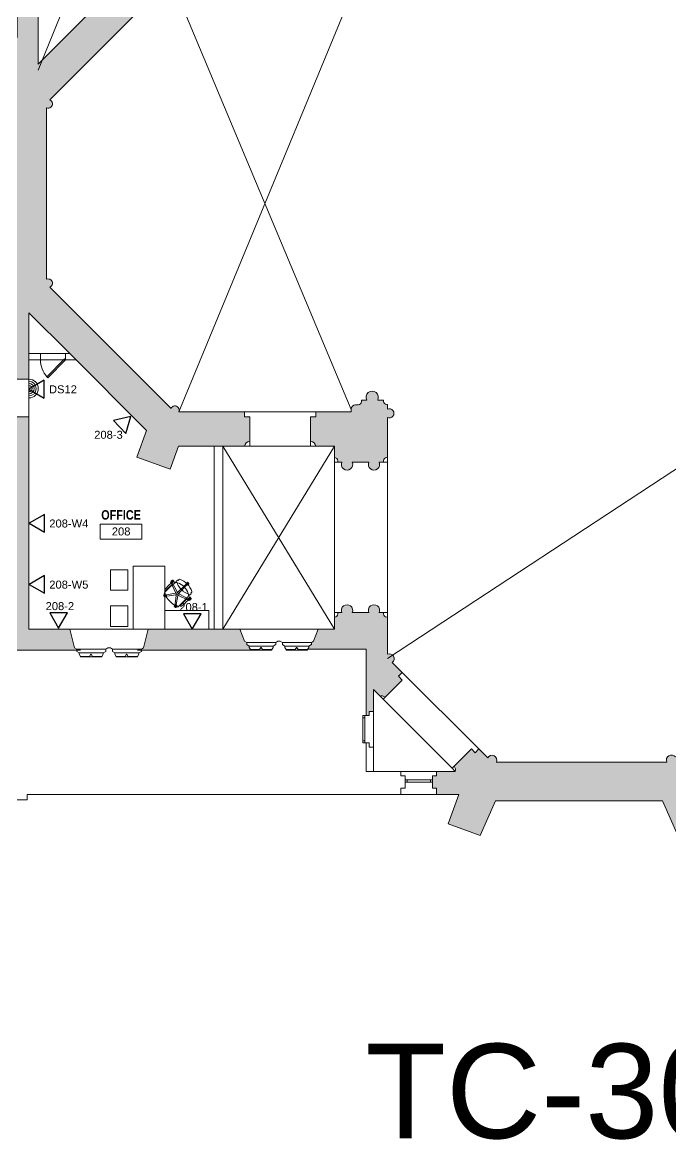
# Model space of a CAD drawing. Header units: inches. Extents: x 891 to 14187, y -1169 to 3232.
# Drawn here: x 8751 to 9368, y 1168 to 2233 of the extents above; entities that cross this region are included whole.
import ezdxf

# ---------------------------------------------------------------- set-up
doc = ezdxf.new("R2010")
doc.units = ezdxf.units.IN
doc.header["$MEASUREMENT"] = 0
doc.linetypes.add('IMPORT-IMPORT-CENTER2', pattern=[1.125, 0.75, -0.125, 0.125, -0.125])
doc.linetypes.add('IMPORT-IMPORT-HIDDEN2', pattern=[0.1875, 0.125, -0.0625])
for name, color, linetype, lineweight in [('_OPTEC_LAYER', 1, 'Continuous', 30), ('A-ANNO-RM TAG', 7, 'Continuous', 9), ('A-DOOR-EXG', 7, 'Continuous', 9), ('A-DOOR-HEAD', 7, 'IMPORT-IMPORT-HIDDEN2', 9), ('A-Furniture', 7, 'Continuous', 9), ('A-Grid', 7, 'IMPORT-IMPORT-CENTER2', 9), ('A-Hatch', 7, 'Continuous', 9), ('EX-EXT-CORE', 7, 'Continuous', 9), ('EX-Windows', 7, 'Continuous', 9), ('G-ANNO-TEXT', 7, 'Continuous', 9), ('MUC-LOW_WALL', 7, 'Continuous', 9), ('SPEAKER', 10, 'Continuous', 20)]:
    doc.layers.add(name, color=color, linetype=linetype, lineweight=lineweight)
doc.styles.add('Arial', font='arial.ttf', dxfattribs={"height": 7.623})
doc.styles.add('Arial Narrow_B', font='ARIALNB.TTF', dxfattribs={"height": 9})
doc.styles.add('Arial_3', font='arial.ttf', dxfattribs={"height": 18})

msp = doc.modelspace()

# ---------------------------------------------------------------- hatches: boundary and pattern name
at = {"layer": 'A-Hatch'}
h = msp.add_hatch(color=9, dxfattribs=at)
h.paths.add_polyline_path([(8891.4, 1806.9), (8899.4, 1828.8), (8962.3, 1828.8), (8962.6, 1830), (8963.1, 1831.1), (8963.9, 1832.1), (8964.9, 1832.9), (8966.1, 1833.4), (8967.3, 1833.7), (8967.3, 1856.8), (8962.3, 1856.8), (8962.3, 1861.8), (8899.7, 1861.8), (8899.9, 1862.7), (8900, 1863.7), (8899.8, 1864.7), (8899.3, 1865.5), (8898.7, 1866.3), (8897.9, 1866.8), (8897, 1867.2), (8896.1, 1867.3), (8895.1, 1867.2), (8894.2, 1866.9), (8893.4, 1866.4), (8892.7, 1865.6), (8892.3, 1864.8), (8776.6, 1980.4), (8777.4, 1980.9), (8778.2, 1981.6), (8778.7, 1982.4), (8779, 1983.3), (8779.1, 1984.2), (8779, 1985.2), (8778.7, 1986.1), (8778.1, 1986.9), (8777.3, 1987.5), (8776.5, 1988), (8775.5, 1988.2), (8774.6, 1988.1), (8773.6, 1987.9), (8773.6, 2151.3), (8774.6, 2151), (8775.5, 2151), (8776.5, 2151.2), (8777.3, 2151.6), (8778.1, 2152.3), (8778.7, 2153.1), (8779, 2154), (8779.1, 2154.9), (8779, 2155.9), (8778.7, 2156.8), (8778.2, 2157.6), (8777.4, 2158.3), (8776.6, 2158.7), (8892.1, 2274.2), (8892.4, 2273.2), (8893, 2272.4), (8893.7, 2271.7), (8894.7, 2271.2), (8895.7, 2271), (8896.7, 2271.1), (8897.7, 2271.4), (8898.5, 2271.9), (8899.2, 2272.7), (8899.7, 2273.5), (8900, 2274.5), (8900, 2275.6), (8899.7, 2276.5), (8977.3, 2276.5), (8977.3, 2281.5), (8982.3, 2281.5), (8982.3, 2304.7), (8981.1, 2304.9), (8979.9, 2305.5), (8978.9, 2306.2), (8978.1, 2307.2), (8977.6, 2308.3), (8977.3, 2309.6), (8922, 2309.6), (8922, 2492), (9047.9, 2492), (9047.9, 2473.4), (9048.2, 2473.4), (9049, 2473.3), (9049.7, 2473), (9050.3, 2472.5), (9050.8, 2471.9), (9051.1, 2471.2), (9051.2, 2470.4), (9051.2, 2469.1), (9055.1, 2469.1), (9054.7, 2467.8), (9054.7, 2466.5), (9054.9, 2465.2), (9055.5, 2464), (9056.4, 2463), (9057.5, 2462.2), (9058.7, 2461.7), (9060, 2461.5), (9061.4, 2461.7), (9062.6, 2462.2), (9063.7, 2463), (9064.6, 2464), (9065.2, 2465.2), (9065.4, 2466.5), (9065.4, 2467.8), (9065, 2469.1), (9080.7, 2469.1), (9080.4, 2467.8), (9080.3, 2466.5), (9080.6, 2465.2), (9081.2, 2464), (9082, 2463), (9083.1, 2462.2), (9084.4, 2461.7), (9085.7, 2461.5), (9087, 2461.7), (9088.3, 2462.2), (9089.4, 2463), (9090.2, 2464), (9090.8, 2465.2), (9091.1, 2466.5), (9091, 2467.8), (9090.7, 2469.1), (9094.9, 2469.1), (9094.9, 2470.4), (9095, 2471.2), (9095.3, 2471.9), (9095.8, 2472.5), (9096.4, 2473), (9097.1, 2473.3), (9097.9, 2473.4), (9098.5, 2473.4), (9098.5, 2509.7), (9099.7, 2509.4), (9100.8, 2509.4), (9102, 2509.6), (9103, 2510.2), (9103.9, 2510.9), (9104.5, 2511.9), (9104.9, 2513), (9105, 2514.2), (9104.7, 2515.3), (9104.2, 2516.4), (9103.5, 2517.3), (9102.5, 2518), (9111.7, 2527.1), (9108.3, 2530.6), (9111.7, 2534), (9095.3, 2550.4), (9094.3, 2549.7), (9093.1, 2549.3), (9091.8, 2549.1), (9090.6, 2549.2), (9089.4, 2549.6), (9088.3, 2550.3), (9081.6, 2543.6), (9040, 2543.6), (9040, 2648.2), (9090.7, 2648.2), (9090.7, 2652.2), (9094.7, 2652.2), (9094.7, 2663.2), (9090.7, 2663.2), (9090.7, 2667.2), (9040, 2667.2), (9040, 2679.7), (9020.4, 2679.7), (9020.4, 2526), (8923.6, 2526), (8923.6, 2544.1), (8860.5, 2544.1), (8860.5, 2507.1), (8848.3, 2507.1), (8848.3, 2491.1), (8888.8, 2491.1), (8888.8, 2331.4), (8871.5, 2331.4), (8871.5, 2298.6), (8765.7, 2192.8), (8765.7, 2255.9), (8745.7, 2255.9), (8745.7, 2218.3), (8715.3, 2218.3), (8715.3, 2193.8), (8740.8, 2193.8), (8740.8, 1937.9), (8716.8, 1937.9), (8716.8, 1894.9), (8740.8, 1894.9), (8740.8, 1892.9), (8756.8, 1892.9), (8756.8, 1955.9), (8868.8, 1844), (8859.5, 1818.5)])
h.paths.add_polyline_path([(8824.3, 2491.1), (8824.3, 2507.1), (8799.1, 2507.1), (8799.1, 2491.1)])
for points in [[(9085.7, 1806.2), (9087, 1806.4), (9088.3, 1806.9), (9089.4, 1807.7), (9090.2, 1808.7), (9090.8, 1809.9), (9091.1, 1811.2), (9091, 1812.5), (9090.7, 1813.8), (9094.9, 1813.8), (9094.9, 1815.1), (9095, 1815.9), (9095.3, 1816.6), (9095.8, 1817.2), (9096.4, 1817.7), (9097.1, 1818), (9097.9, 1818.1), (9098.5, 1818.1), (9098.5, 1856.3), (9099.6, 1856), (9100.6, 1855.9), (9101.7, 1856.1), (9102.7, 1856.6), (9103.5, 1857.3), (9104.2, 1858.1), (9104.6, 1859.1), (9104.7, 1860.2), (9104.6, 1861.3), (9104.2, 1862.3), (9103.5, 1863.2), (9102.7, 1863.9), (9101.7, 1864.3), (9100.6, 1864.5), (9099.6, 1864.5), (9098.5, 1864.1), (9098.5, 1868.6), (9097.9, 1868.6), (9097.1, 1868.7), (9096.4, 1869), (9095.8, 1869.5), (9095.3, 1870.1), (9095, 1870.9), (9094.9, 1871.6), (9094.9, 1872.7), (9089.2, 1872.7), (9089.7, 1874.1), (9089.8, 1875.6), (9089.6, 1877.1), (9088.9, 1878.5), (9088, 1879.6), (9086.8, 1880.5), (9085.4, 1881.1), (9084, 1881.3), (9082.5, 1881.1), (9081.1, 1880.5), (9079.9, 1879.6), (9078.9, 1878.5), (9078.3, 1877.1), (9078.1, 1875.6), (9078.2, 1874.1), (9078.7, 1872.7), (9073.7, 1872.7), (9073.7, 1871.4), (9073.6, 1870.7), (9073.3, 1869.9), (9072.9, 1869.3), (9072.2, 1868.8), (9071.5, 1868.5), (9070.7, 1868.4), (9068.2, 1868.4), (9067, 1868.2), (9066, 1867.8), (9065.1, 1867), (9064.4, 1866.1), (9064, 1865), (9063.8, 1863.9), (9063.8, 1861.8), (9030.3, 1861.8), (9030.3, 1856.8), (9025.3, 1856.8), (9025.3, 1833.7), (9026.5, 1833.4), (9027.7, 1832.9), (9028.6, 1832.1), (9029.4, 1831.1), (9030, 1830), (9030.3, 1828.8), (9047.9, 1828.8), (9047.9, 1818.1), (9048.2, 1818.1), (9049, 1818), (9049.7, 1817.7), (9050.3, 1817.2), (9050.8, 1816.6), (9051.1, 1815.9), (9051.2, 1815.1), (9051.2, 1813.8), (9055.1, 1813.8), (9054.7, 1812.5), (9054.7, 1811.2), (9054.9, 1809.9), (9055.5, 1808.7), (9056.4, 1807.7), (9057.5, 1806.9), (9058.7, 1806.4), (9060, 1806.2), (9061.4, 1806.4), (9062.6, 1806.9), (9063.7, 1807.7), (9064.6, 1808.7), (9065.2, 1809.9), (9065.4, 1811.2), (9065.4, 1812.5), (9065, 1813.8), (9080.7, 1813.8), (9080.4, 1812.5), (9080.3, 1811.2), (9080.6, 1809.9), (9081.2, 1808.7), (9082, 1807.7), (9083.1, 1806.9), (9084.4, 1806.4)], [(8742.9, 1573.8), (8742.9, 1634.7), (8802.4, 1634.7), (8802.4, 1635.5), (8800.3, 1636.7), (8795.8, 1654.5), (8756.8, 1654.5), (8756.8, 1856.9), (8740.8, 1856.9), (8740.8, 1809.1), (8726.8, 1809.1), (8726.8, 1789.1), (8740.8, 1789.1), (8740.8, 1728.9), (8720.5, 1728.9), (8720.5, 1649.8), (8703.3, 1649.8), (8703.3, 1583.8), (8740.2, 1577.3), (8740.2, 1573.8)], [(9187, 1458.1), (9201.5, 1491.1), (9360.7, 1491.1), (9375.2, 1458.1), (9405.7, 1469.2), (9395.6, 1497.1), (9420.1, 1497.1), (9420.1, 1503.1), (9424.1, 1503.1), (9424.1, 1515), (9420.1, 1515), (9420.1, 1519), (9404.2, 1519), (9403.8, 1520.2), (9403.7, 1521.5), (9403.8, 1522.8), (9404.2, 1524), (9404.9, 1525), (9388.6, 1541.4), (9385, 1537.9), (9381.5, 1541.4), (9373, 1532.9), (9372.1, 1533.7), (9371, 1534.4), (9369.8, 1534.7), (9368.5, 1534.7), (9367.3, 1534.4), (9366.2, 1533.7), (9365.3, 1532.8), (9364.7, 1531.8), (9364.4, 1530.5), (9364.4, 1529.3), (9364.7, 1528.1), (9202.3, 1528.1), (9202.7, 1529.2), (9202.8, 1530.4), (9202.5, 1531.6), (9202, 1532.6), (9201.2, 1533.5), (9200.2, 1534.1), (9199, 1534.5), (9197.8, 1534.6), (9196.7, 1534.3), (9195.6, 1533.8), (9194.7, 1533), (9194.1, 1532), (9185.6, 1540.5), (9182, 1537), (9178.5, 1540.5), (9162.1, 1524.1), (9162.9, 1523), (9163.3, 1521.7), (9163.4, 1520.4), (9163.2, 1519.1), (9145.4, 1519.1), (9145.4, 1515), (9141.4, 1515), (9141.4, 1503.1), (9145.4, 1503.1), (9145.4, 1497.1), (9166.6, 1497.1), (9156.4, 1469.2)]]:
    msp.add_hatch(color=9, dxfattribs=at).paths.add_polyline_path(points)
h = msp.add_hatch(color=9, dxfattribs=at)
h.paths.add_polyline_path([(9078.1, 1572.3), (9081.1, 1572.3), (9081.1, 1576.3), (9085.1, 1576.3), (9085.1, 1597.2), (9091.3, 1591), (9092.6, 1591.2), (9094, 1591), (9095.2, 1590.6), (9096.4, 1589.9), (9112.7, 1606.2), (9109.2, 1609.8), (9112.7, 1613.3), (9103.1, 1622.9), (9103.9, 1623.7), (9104.5, 1624.6), (9104.9, 1625.7), (9105, 1626.8), (9104.8, 1627.9), (9104.3, 1628.9), (9103.7, 1629.8), (9102.8, 1630.4), (9101.8, 1630.9), (9100.7, 1631.1), (9099.6, 1631.1), (9098.5, 1630.7), (9098.5, 1666.1), (9097.9, 1666.1), (9097.1, 1666.2), (9096.4, 1666.5), (9095.8, 1667), (9095.3, 1667.6), (9095, 1668.3), (9094.9, 1669.1), (9094.9, 1670.4), (9090.7, 1670.4), (9091, 1671.6), (9091.1, 1673), (9090.8, 1674.3), (9090.2, 1675.5), (9089.4, 1676.5), (9088.3, 1677.3), (9087, 1677.8), (9085.7, 1677.9), (9084.4, 1677.8), (9083.1, 1677.3), (9082, 1676.5), (9081.2, 1675.5), (9080.6, 1674.3), (9080.3, 1673), (9080.4, 1671.6), (9080.7, 1670.4), (9065, 1670.4), (9065.4, 1671.6), (9065.4, 1673), (9065.2, 1674.3), (9064.6, 1675.5), (9063.7, 1676.5), (9062.6, 1677.3), (9061.4, 1677.8), (9060, 1677.9), (9058.7, 1677.8), (9057.5, 1677.3), (9056.4, 1676.5), (9055.5, 1675.5), (9054.9, 1674.3), (9054.7, 1673), (9054.7, 1671.6), (9055.1, 1670.4), (9051.2, 1670.4), (9051.2, 1669.1), (9051.1, 1668.3), (9050.8, 1667.6), (9050.3, 1667), (9049.7, 1666.5), (9049, 1666.2), (9047.9, 1666.1), (9047.9, 1654.5), (9032.6, 1654.5), (9028.1, 1643.2), (9026, 1642), (9026, 1639.9), (9023.6, 1638.6), (9023.6, 1637.2), (9022.7, 1635.7), (9078.1, 1635.7)])
h.paths.add_polyline_path([(8864, 1634.7), (8968, 1634.7), (8968, 1635.2), (8966.8, 1637.2), (8966.8, 1638.6), (8964.4, 1639.9), (8964.4, 1642), (8962.3, 1643.2), (8957.8, 1654.5), (8870.6, 1654.5), (8866.1, 1636.7), (8864, 1635.5)])

# ---------------------------------------------------------------- linework, layer by layer
at = {"layer": '_OPTEC_LAYER', "color": 1, "lineweight": 30}
for points in [[(8756.8, 1883.3), (8771.4, 1874.8), (8771.4, 1891.7)], [(8849.1, 1841.1), (8853.8, 1857.3), (8837.4, 1853.3)], [(8757.1, 1755.5), (8771.7, 1747), (8771.7, 1763.9)], [(8757.1, 1697.2), (8771.7, 1688.8), (8771.7, 1705.6)], [(8785.1, 1655.7), (8793.5, 1670.3), (8776.6, 1670.3)], [(8912.5, 1654.7), (8920.9, 1669.3), (8904, 1669.3)]]:
    msp.add_lwpolyline(points, close=True, dxfattribs=at)
at = {"layer": 'A-ANNO-RM TAG', "color": 8, "flags": 128}
msp.add_lwpolyline([(8824.7, 1754.6), (8864.4, 1754.6), (8864.4, 1740.4), (8824.7, 1740.4)], close=True, dxfattribs=at)
at = {"layer": 'A-DOOR-EXG', "color": 8, "flags": 128}
msp.add_lwpolyline([(8791.8, 1911.1), (8774.8, 1894.1), (8773.9, 1895.1), (8790.8, 1912)], close=True, dxfattribs=at)
at = {"layer": 'A-DOOR-EXG', "color": 8}
msp.add_arc((8792.1, 1911.1), 24.3, 180.1238, 221.4653, dxfattribs=at)
at = {"layer": 'A-DOOR-HEAD', "color": 8, "linetype": 'Continuous'}
for p, q in [((8767.8, 1917.1), (8791.8, 1917.1)), ((8767.8, 1911.1), (8767.8, 1917.1)), ((8791.8, 1917.1), (8791.8, 1911.1)), ((8791.8, 1911.1), (8767.8, 1911.1)), ((8756.8, 1892.9), (8740.8, 1892.9)), ((8756.8, 1856.9), (8756.8, 1892.9)), ((8740.8, 1856.9), (8756.8, 1856.9))]:
    msp.add_line(p, q, dxfattribs=at)
at = {"layer": 'A-Furniture', "color": 8}
for p, q in [((8856.2, 1654.5), (8856.2, 1714.5)), ((8856.2, 1714.5), (8886.2, 1714.5)), ((8886.2, 1654.5), (8886.2, 1714.5)), ((8886.2, 1714.5), (8886.2, 1654.5)), ((8834.5, 1711.3), (8834.5, 1691.7)), ((8851.2, 1711.3), (8834.5, 1711.3)), ((8851.2, 1691.7), (8851.2, 1711.3)), ((8892, 1699.2), (8891.7, 1699.5)), ((8893.6, 1700.8), (8892.1, 1699.2)), ((8893.6, 1700.7), (8892.1, 1699.2)), ((8892.5, 1698.8), (8892.1, 1699.2)), ((8892.2, 1699.1), (8892.2, 1699)), ((8892.3, 1700.3), (8892.3, 1700.3)), ((8892.3, 1698.7), (8896.6, 1689.6)), ((8892.6, 1698.8), (8894, 1700.3)), ((8894.1, 1700.3), (8892.6, 1698.7)), ((8892.6, 1698.7), (8892.8, 1698.4)), ((8893.2, 1699.2), (8898, 1690.3)), ((8893.5, 1701.5), (8893.5, 1701.5)), ((8893.5, 1700), (8893.5, 1700)), ((8893.5, 1697.2), (8893.6, 1696.8)), ((8893.6, 1699), (8893.6, 1699)), ((8894.1, 1701.3), (8893.8, 1701.6)), ((8894.5, 1700.8), (8894.1, 1701.2)), ((8894.6, 1700.7), (8894.9, 1700.5)), ((8894.8, 1700.2), (8894.8, 1700.2)), ((8899.1, 1701.2), (8898.4, 1701.4)), ((8906.4, 1697.1), (8898.9, 1690.1)), ((8900.1, 1689.1), (8907, 1696.4)), ((8903.8, 1690.7), (8900.7, 1693.9)), ((8906.8, 1697.5), (8906.5, 1697.8)), ((8906.7, 1698), (8906.7, 1698)), ((8908.4, 1699), (8906.9, 1697.5)), ((8908.4, 1699), (8906.9, 1697.5)), ((8907.3, 1697), (8906.9, 1697.4)), ((8907.1, 1697.8), (8907.1, 1697.8)), ((8907.4, 1697), (8908.9, 1698.5)), ((8908.9, 1698.5), (8907.4, 1697)), ((8907.4, 1696.9), (8907.7, 1696.6)), ((8907.8, 1699.2), (8907.8, 1699.2)), ((8908, 1696.7), (8907.9, 1696.7)), ((8908.4, 1699.1), (8908.1, 1699.3)), ((8908.9, 1698.6), (8908.5, 1699)), ((8909, 1698.5), (8909.3, 1698.2)), ((8909.1, 1697.9), (8909.1, 1697.9)), ((8834.5, 1691.7), (8851.2, 1691.7)), ((8885.4, 1686.3), (8885.1, 1686.6)), ((8885.2, 1686.9), (8885.2, 1686.9)), ((8887, 1687.8), (8885.5, 1686.3)), ((8887, 1687.8), (8885.5, 1686.3)), ((8885.9, 1685.8), (8885.5, 1686.2)), ((8885.9, 1686.8), (8885.9, 1686.8)), ((8886, 1685.8), (8887.4, 1687.3)), ((8887.5, 1687.3), (8886, 1685.8)), ((8886, 1685.9), (8886.1, 1685.9)), ((8886, 1685.7), (8886.3, 1685.4)), ((8886.4, 1688.1), (8886.4, 1688)), ((8886.4, 1685.9), (8896.4, 1687.2)), ((8886.5, 1686.9), (8896.2, 1688.8)), ((8886.5, 1685.6), (8886.5, 1685.6)), ((8887, 1687.9), (8886.7, 1688.2)), ((8887.5, 1687.4), (8887.1, 1687.8)), ((8887.6, 1687.3), (8887.8, 1687)), ((8887.7, 1686.8), (8887.7, 1686.8)), ((8895.9, 1676.5), (8897.1, 1686.5)), ((8896.8, 1676.4), (8898.7, 1686.3)), ((8908.7, 1682.4), (8899.5, 1686.7)), ((8900.2, 1688.1), (8909.1, 1683.2)), ((8907.2, 1683.6), (8906.7, 1683.7)), ((8908.6, 1682.6), (8908.3, 1682.9)), ((8910.2, 1684.1), (8908.7, 1682.6)), ((8910.2, 1684.1), (8908.7, 1682.6)), ((8909.1, 1682.1), (8908.7, 1682.5)), ((8908.9, 1683.7), (8908.9, 1683.7)), ((8909.2, 1682.2), (8910.7, 1683.6)), ((8910.7, 1683.6), (8909.2, 1682.1)), ((8909.2, 1682.1), (8909.5, 1681.8)), ((8910.1, 1684.9), (8910.1, 1684.9)), ((8910.2, 1682.4), (8910.2, 1682.4)), ((8910.7, 1684.7), (8910.4, 1685)), ((8911.2, 1684.2), (8910.8, 1684.6)), ((8911.1, 1689.1), (8911.3, 1688.4)), ((8911.2, 1684.1), (8911.5, 1683.8)), ((8911.4, 1683.6), (8911.4, 1683.6)), ((8834.5, 1677), (8834.5, 1657.3)), ((8851.2, 1677), (8834.5, 1677)), ((8851.2, 1657.3), (8851.2, 1677)), ((8886.2, 1672.5), (8886.2, 1654.5)), ((8928.2, 1672.5), (8886.2, 1672.5)), ((8895.6, 1676), (8895.4, 1676.3)), ((8895.5, 1676.6), (8895.5, 1676.6)), ((8897.2, 1677.6), (8895.7, 1676)), ((8896.1, 1675.6), (8895.7, 1676)), ((8897.2, 1677.5), (8895.8, 1676)), ((8895.8, 1676.2), (8895.8, 1676.1)), ((8896.2, 1675.6), (8897.7, 1677.1)), ((8897.7, 1677.1), (8896.2, 1675.5)), ((8896.2, 1675.5), (8896.5, 1675.2)), ((8896.7, 1677.8), (8896.7, 1677.8)), ((8896.8, 1675.3), (8896.8, 1675.3)), ((8897.2, 1677.6), (8896.9, 1677.9)), ((8897.7, 1677.1), (8897.3, 1677.5)), ((8897.8, 1677.1), (8898.1, 1676.8)), ((8898, 1676.5), (8898, 1676.5)), ((8928.2, 1654.5), (8928.2, 1672.5)), ((8834.5, 1657.3), (8851.2, 1657.3)), ((8886.2, 1654.5), (8856.2, 1654.5)), ((8886.2, 1654.5), (8928.2, 1654.5))]:
    msp.add_line(p, q, dxfattribs=at)
msp.add_circle((8898.2, 1688.3), 0.978, dxfattribs=at)
for centre, radius, start, end in [((8913.9, 1669.5), 35.7, 140.2993, 140.6047), ((8886.4, 1692.1), 0.121, 140.1189, 184.9201), ((8888.3, 1692.6), 2.08, 192.7641, 227.3851), ((8933.6, 1652.8), 61.6, 132.436, 139.9339), ((8938.5, 1644.1), 69.3, 129.6845, 138.8126), ((8886.6, 1692.2), 0.215, 121.4903, 134.7927), ((8940.6, 1641.5), 73, 130.1847, 137.2049), ((8895.5, 1696.8), 4.77, 140.7587, 143.6902), ((8891.7, 1699.6), 0.0547, 141.8106, 226.2501), ((8892, 1699.3), 0.055, 223.8629, 316.1371), ((8904.6, 1684.5), 18.6, 131.1694, 132.5251), ((8892.6, 1699.3), 0.473, 29.4441, 204.5559), ((8892.1, 1699.2), 0.064, 129.4116, 218.1798), ((8892.6, 1699.3), 0.475, 210.3965, 221.4075), ((8889.2, 1697.3), 3.48, 25.1587, 29.2894), ((8897.7, 1696.1), 6.77, 127.9463, 142.0537), ((8892.4, 1698.4), 0.126, 75.6397, 139.8026), ((8892.5, 1698.8), 0.064, 231.8202, 320.5884), ((8892.6, 1698.7), 0.055, 133.8629, 226.1371), ((8893.1, 1701.1), 2.62, 257.0296, 267.8516), ((8892.9, 1698.4), 0.0547, 223.7499, 308.1893), ((8890.1, 1702.2), 4.77, 306.3098, 309.2412), ((8893, 1698.8), 0.361, 260.4336, 303.798), ((8896.5, 1697.8), 4.77, 126.3098, 129.2412), ((8893.1, 1699.8), 0.475, 12.5926, 23.6781), ((8897, 1701.5), 3.78, 204.8746, 208.6767), ((8889.4, 1704.3), 6.77, 307.9463, 322.0537), ((8889.4, 1704.3), 6.77, 307.9463, 322.0537), ((8893.7, 1701.6), 0.0547, 43.7499, 128.1893), ((8896.9, 1696.3), 4.2, 123.3641, 139.406), ((8894, 1701.3), 0.055, 313.8629, 46.1371), ((8894.1, 1701.2), 0.064, 51.8202, 140.5884), ((8901.6, 1688.9), 11.2, 121.6429, 130.8215), ((8894.5, 1700.8), 0.064, 309.4116, 38.1798), ((8894.6, 1700.7), 0.055, 43.8629, 136.1371), ((8894.7, 1699.2), 0.574, 74.7909, 104.9893), ((8891.1, 1703.2), 4.77, 320.7587, 323.6902), ((8894.9, 1700.4), 0.0547, 321.8107, 46.2501), ((8894.2, 1697.5), 2.37, 45.5067, 73.6705), ((8892.6, 1696.9), 3.98, 28.8802, 35.1836), ((8897.3, 1696.2), 2.88, 62.8544, 112.22), ((8896.1, 1700.2), 0.981, 327.8269, 345.3364), ((8874.2, 1669.8), 37.5, 50.602, 52.7257), ((8878.4, 1720.6), 27.7, 312.0065, 316.1401), ((8916, 1705.5), 19.2, 200.2024, 217.0015), ((8893, 1683.3), 16.5, 44.5078, 70.1305), ((8904.9, 1696.7), 7.28, 132.0744, 142.506), ((8900.2, 1701.7), 0.473, 62.3866, 113.3452), ((8895, 1685.1), 17.9, 17.3234, 72.3714), ((8893.2, 1683.1), 16.5, 19.8695, 45.4922), ((8910.4, 1695), 4.77, 140.7587, 143.6902), ((8906.6, 1697.8), 0.0547, 141.8106, 226.2501), ((8912, 1693.9), 6.77, 127.9463, 142.0537), ((8906.8, 1697.5), 0.055, 223.8629, 316.1371), ((8906.1, 1698.5), 1.24, 311.2086, 320.0152), ((8906.9, 1697.4), 0.064, 129.4116, 218.1798), ((8907.4, 1697.5), 0.476, 138.4039, 149.4705), ((8907.4, 1697.5), 0.473, 317.4441, 132.5559), ((8907.3, 1697), 0.064, 231.8202, 320.5884), ((8907.4, 1696.9), 0.055, 133.8629, 226.1371), ((8912.9, 1691.6), 7.6, 134.1988, 135.9812), ((8907.7, 1697), 0.0497, 122.502, 135.1744), ((8907.7, 1696.6), 0.0547, 223.7499, 308.1893), ((8910.9, 1695.5), 4.77, 126.3098, 129.2412), ((8904.9, 1700.4), 4.77, 306.3098, 309.2412), ((8908.1, 1699.3), 0.0547, 43.7499, 128.1893), ((8903.8, 1702.1), 6.77, 307.9463, 322.0537), ((8908.4, 1699), 0.055, 313.8629, 46.1371), ((8908.4, 1698.9), 0.064, 51.8202, 140.5884), ((8908.8, 1698.5), 0.064, 309.4116, 38.1798), ((8908.9, 1698.4), 0.055, 43.8629, 136.1371), ((8905.4, 1700.9), 4.77, 320.7587, 323.6902), ((8909.2, 1698.1), 0.0547, 321.8107, 46.2501), ((8888.9, 1683.8), 4.77, 140.7587, 143.6902), ((8885.1, 1686.6), 0.0547, 141.8106, 226.2501), ((8890.6, 1682.7), 6.77, 127.9463, 142.0537), ((8885.4, 1686.4), 0.055, 223.8629, 316.1371), ((8886, 1686.3), 0.473, 101.4441, 276.5559), ((8885.5, 1686.3), 0.064, 129.4116, 218.1798), ((8887.6, 1688.3), 1.77, 131.9957, 215.455), ((8886, 1686.3), 0.475, 84.5926, 95.6877), ((8885.9, 1685.9), 0.064, 231.8202, 320.5884), ((8886, 1685.8), 0.055, 133.8629, 226.1371), ((8885.1, 1694.1), 7.3, 277.7337, 281.0098), ((8920.6, 1710.5), 41.5, 213.9195, 234.9457), ((8886, 1686.3), 0.475, 282.3123, 293.4074), ((8886.8, 1682.9), 3.09, 96.8939, 101.5387), ((8883.5, 1689.3), 4.77, 306.3098, 309.2412), ((8886.3, 1685.5), 0.0547, 223.7499, 308.1893), ((8889.4, 1684.3), 4.77, 126.3098, 129.2412), ((8882.4, 1690.9), 6.77, 307.9463, 322.0537), ((8886.6, 1688.2), 0.0547, 43.7499, 128.1893), ((8886.9, 1691.1), 0.0937, 224.2537, 317.2873), ((8886.9, 1687.9), 0.055, 313.8629, 46.1371), ((8887, 1687.8), 0.064, 51.8202, 140.5884), ((8887.4, 1687.4), 0.064, 309.4116, 38.1798), ((8887.5, 1687.3), 0.055, 43.8629, 136.1371), ((8884, 1689.8), 4.77, 320.7587, 323.6902), ((8887.8, 1687), 0.0547, 321.8107, 46.2501), ((8896.1, 1689.4), 0.609, 281.4428, 24.5572), ((8896.5, 1686.6), 0.609, 353.4428, 96.5572), ((8898.6, 1690.6), 0.609, 209.4427, 306.4457), ((8899.3, 1686.2), 0.609, 71.5543, 168.5573), ((8854, 1728.6), 69.3, 311.1874, 320.3155), ((8900.5, 1688.6), 0.613, 131.6051, 240.3885), ((8851.4, 1730.7), 73, 312.7951, 319.8153), ((8862.7, 1723.6), 61.6, 310.0661, 317.564), ((8915.4, 1706), 19.2, 232.9985, 249.7976), ((8898.8, 1691.7), 11.2, 319.1785, 328.3571), ((8894.4, 1694.7), 18.6, 317.4749, 318.8306), ((8912.1, 1680.2), 4.77, 140.7587, 143.6902), ((8908.3, 1683), 0.0547, 141.8106, 226.2501), ((8908.8, 1683.1), 0.361, 146.202, 189.5664), ((8911, 1683.1), 2.62, 182.1484, 192.9704), ((8908.3, 1682.5), 0.126, 310.1974, 14.3603), ((8908.6, 1682.7), 0.055, 223.8629, 316.1371), ((8906.1, 1687.4), 2.88, 337.78, 27.1456), ((8908.7, 1682.6), 0.064, 129.4116, 218.1798), ((8908.4, 1681.7), 0.795, 53.6984, 71.8535), ((8879.8, 1664.2), 37.5, 37.2743, 39.398), ((8906.8, 1682.7), 3.98, 54.8164, 61.1198), ((8914.3, 1679.5), 6.77, 127.9463, 142.0537), ((8906.2, 1687), 4.2, 310.594, 326.6359), ((8909.1, 1682.6), 0.392, 228.0046, 244.9179), ((8909.2, 1682.7), 0.474, 242.7386, 66.1394), ((8907.4, 1684.3), 2.37, 16.3295, 44.4933), ((8909.1, 1682.2), 0.064, 231.8202, 320.5884), ((8909.2, 1682.1), 0.055, 133.8629, 226.1371), ((8906.7, 1685.6), 4.77, 306.3098, 309.2412), ((8909.5, 1681.8), 0.0547, 223.7499, 308.1893), ((8910.1, 1686.1), 0.981, 104.6636, 122.1731), ((8909.2, 1684.8), 0.574, 345.0107, 15.2091), ((8930.5, 1668.4), 27.7, 133.8599, 137.9935), ((8913.1, 1681.2), 4.77, 126.3098, 129.2412), ((8906.1, 1687.7), 6.77, 307.9463, 322.0537), ((8910.3, 1685), 0.0547, 43.7499, 128.1893), ((8910.6, 1684.7), 0.055, 313.8629, 46.1371), ((8910.7, 1684.6), 0.064, 51.8202, 140.5884), ((8906.7, 1694.9), 7.28, 307.4939, 317.9256), ((8911.1, 1684.2), 0.064, 309.4116, 38.1798), ((8911.2, 1684.1), 0.055, 43.8629, 136.1371), ((8907.7, 1686.6), 4.77, 320.7587, 323.6902), ((8911.5, 1683.8), 0.0547, 321.8107, 46.2501), ((8911.7, 1690.2), 0.473, 336.6548, 27.6134), ((8895.4, 1676.4), 0.0547, 141.8106, 226.2501), ((8899.2, 1673.6), 4.77, 140.7587, 143.6902), ((8900.8, 1672.4), 6.77, 127.9463, 142.0537), ((8895.7, 1676.1), 0.055, 223.8629, 316.1371), ((8895.8, 1676), 0.064, 129.4116, 218.1798), ((8892.4, 1676.9), 3.45, 348.6905, 352.8614), ((8896.3, 1676.1), 0.475, 156.5926, 167.7105), ((8896.3, 1676.1), 0.473, 173.4441, 348.5559), ((8896.2, 1675.6), 0.064, 231.8202, 320.5884), ((8896.3, 1675.5), 0.055, 133.8629, 226.1371), ((8896.6, 1675.2), 0.0547, 223.7499, 308.1893), ((8893.8, 1679), 4.77, 306.3098, 309.2412), ((8899.7, 1674.1), 4.77, 126.3098, 129.2412), ((8900.7, 1682.7), 7.35, 236.8914, 241.5687), ((8900.4, 1675.7), 3.69, 169.2767, 173.1719), ((8896.3, 1676.1), 0.475, 354.2895, 5.4074), ((8892.6, 1680.7), 6.77, 307.9463, 322.0537), ((8896.9, 1677.9), 0.0547, 43.7499, 128.1893), ((8897.3, 1677.5), 0.064, 51.8202, 140.5884), ((8897.2, 1677.6), 0.055, 313.8629, 46.1371), ((8898.3, 1677.6), 1.77, 234.545, 318.0043), ((8897.7, 1677.1), 0.064, 309.4116, 38.1798), ((8897.8, 1677), 0.055, 43.8629, 136.1371), ((8894.3, 1679.5), 4.77, 320.7587, 323.6902), ((8898.1, 1676.7), 0.0547, 321.8107, 46.2501), ((8901, 1677), 0.0937, 132.7127, 225.7463), ((8902.5, 1678.4), 2.08, 222.6149, 257.2359), ((8879.5, 1704), 35.7, 309.3953, 309.7007), ((8902.1, 1676.5), 0.121, 265.0798, 309.8811), ((8902.1, 1676.6), 0.215, 315.2073, 328.5097)]:
    msp.add_arc(centre, radius, start, end, dxfattribs=at)
at = {"layer": 'A-Grid', "color": 8, "linetype": 'Continuous'}
for p, q in [((8765.7, 2187.1), (8888.8, 2491.1)), ((10098.2, 2283.3), (9098.5, 1626.6)), ((8892.1, 2274.2), (9063.8, 1863.9)), ((8899.7, 1861.8), (9069.1, 2271.3)), ((8941.5, 1654.5), (9047.9, 1828.8)), ((8941.5, 1828.8), (9047.9, 1654.5))]:
    msp.add_line(p, q, dxfattribs=at)
at = {"layer": 'EX-EXT-CORE', "color": 8}
for p, q in [((8776.6, 2158.7), (8892.1, 2274.2)), ((8773.6, 2151.3), (8773.6, 1987.9)), ((8776.6, 1980.4), (8892.3, 1864.8)), ((9070.7, 1868.4), (9068.2, 1868.4)), ((8899.7, 1861.8), (8962.3, 1861.8)), ((9098.5, 1818.1), (9098.5, 1856.3)), ((8941.5, 1654.5), (8941.5, 1828.8)), ((9047.9, 1818.1), (9048.2, 1818.1)), ((9065, 1813.8), (9080.7, 1813.8)), ((8756.8, 1738.1), (8756.8, 1739.8)), ((8756.8, 1737.5), (8756.8, 1738.1)), ((8756.8, 1735.9), (8756.8, 1737.5)), ((9065, 1670.4), (9080.7, 1670.4)), ((8967.9, 1634.7), (8860.3, 1634.7)), ((9112.7, 1613.3), (9185.6, 1540.5)), ((9160.1, 1522.1), (9094.4, 1587.9)), ((9078.1, 1519.1), (9078.1, 1546.3)), ((9202.3, 1528.1), (9364.7, 1528.1)), ((9145.4, 1519.1), (9163.2, 1519.1))]:
    msp.add_line(p, q, dxfattribs=at)
at = {"layer": 'EX-EXT-CORE', "color": 8, "flags": 128}
for points in [[(8804.7, 2507.1), (8799.1, 2507.1), (8799.1, 2491.1), (8888.8, 2491.1), (8888.8, 2331.4), (8871.5, 2331.4), (8871.5, 2298.6), (8765.7, 2192.8), (8765.7, 2255.9), (8745.7, 2255.9), (8745.7, 2218.3), (8684.2, 2218.3), (8684.2, 2197.3), (8690.2, 2197.3), (8690.2, 2212.3), (8715.3, 2212.3)], [(8933.5, 1828.8), (8899.4, 1828.8), (8891.4, 1806.9), (8859.5, 1818.5), (8868.8, 1844), (8795.7, 1917.1), (8756.8, 1955.9), (8756.8, 1911.1), (8756.8, 1892.9), (8740.8, 1892.9), (8740.8, 1894.9), (8684.2, 1894.9), (8684.2, 1901.2), (8690.2, 1901.2), (8690.2, 1900.9), (8716.8, 1900.9)], [(8756.8, 1917.1), (8767.8, 1917.1), (8767.8, 1911.1), (8756.8, 1911.1)], [(8801.7, 1911.1), (8791.8, 1911.1), (8791.8, 1917.1), (8795.7, 1917.1)], [(9063.8, 1863.9), (9063.8, 1861.8), (9030.3, 1861.8), (9030.3, 1856.8), (9025.3, 1856.8), (9025.3, 1833.7)], [(9078.7, 1872.7), (9073.7, 1872.7), (9073.7, 1871.4)], [(9094.9, 1871.6), (9094.9, 1872.7), (9089.2, 1872.7)], [(9098.5, 1864.1), (9098.5, 1868.6), (9097.9, 1868.6)], [(8756.8, 1739.8), (8756.8, 1856.9), (8740.8, 1856.9), (8740.8, 1851.9), (8740.8, 1809.1), (8726.8, 1809.1), (8726.8, 1789.1), (8740.8, 1789.1), (8740.8, 1735.1)], [(8967.3, 1833.7), (8967.3, 1856.8), (8962.3, 1856.8), (8962.3, 1861.8), (9030.3, 1861.8)], [(9047.9, 1666.1), (9047.9, 1818.1), (9047.9, 1828.8), (9030.3, 1828.8), (8962.3, 1828.8), (8933.5, 1828.8), (8933.5, 1654.5)], [(9051.2, 1815.1), (9051.2, 1813.8), (9055.1, 1813.8)], [(9090.7, 1813.8), (9094.9, 1813.8), (9094.9, 1815.1)], [(9097.9, 1818.1), (9098.5, 1818.1), (9098.5, 1666.1)], [(9048.2, 1666.1), (9047.9, 1666.1), (9047.9, 1654.5), (9032.6, 1654.5), (9028.1, 1643.2), (9026, 1642), (8998.4, 1642), (8996.4, 1643.2), (8994, 1643.2), (8992, 1642), (8964.4, 1642), (8962.3, 1643.2), (8957.8, 1654.5), (8933.5, 1654.5), (8870.6, 1654.5), (8866.1, 1636.7), (8864, 1635.5), (8836.4, 1635.5), (8834.4, 1636.7), (8832, 1636.7), (8830, 1635.5), (8802.4, 1635.5), (8800.3, 1636.7), (8795.8, 1654.5), (8756.8, 1654.5), (8756.8, 1735.9)], [(9051.2, 1669.1), (9051.2, 1670.4), (9055.1, 1670.4)], [(9090.7, 1670.4), (9094.9, 1670.4), (9094.9, 1669.1)], [(9097.9, 1666.1), (9098.5, 1666.1), (9098.5, 1630.7)], [(8964.4, 1642), (8964.4, 1639.9), (8966.8, 1638.6), (8966.8, 1637.2), (8968, 1635.2), (8968, 1634.7)], [(8992, 1642), (8992, 1639.9), (8989.6, 1638.6), (8966.8, 1638.6)], [(8998.4, 1642), (8998.4, 1639.9), (9000.8, 1638.6), (9023.6, 1638.6), (9023.6, 1637.2), (9022.4, 1635.2), (9022.4, 1634.7)], [(9026, 1642), (9026, 1639.9), (9023.6, 1638.6), (9023.6, 1637.2)], [(8805.9, 1634.7), (8742.9, 1634.7), (8742.9, 1572.1)], [(8802.4, 1635.5), (8802.4, 1633.4), (8804.8, 1632.1), (8804.8, 1630.7), (8806, 1628.7), (8806, 1628.2)], [(8830, 1635.5), (8830, 1633.4), (8827.6, 1632.1), (8804.8, 1632.1)], [(8827.6, 1632.1), (8827.6, 1630.7), (8826.4, 1628.7), (8826.4, 1628.2)], [(8836.4, 1635.5), (8836.4, 1633.4), (8838.8, 1632.1), (8861.6, 1632.1), (8861.6, 1630.7), (8860.4, 1628.7), (8860.4, 1628.2)], [(8838.8, 1630.7), (8838.8, 1632.1), (8838.8, 1630.7), (8840, 1628.7), (8840, 1628.2)], [(8864, 1635.5), (8864, 1633.4), (8861.6, 1632.1), (8861.6, 1630.7)], [(8989.6, 1638.6), (8989.6, 1637.2), (8988.4, 1635.2), (8988.4, 1634.7)], [(9002, 1634.7), (9002, 1635.2), (9000.8, 1637.2), (9000.8, 1638.6), (9000.8, 1637.2)], [(9078.1, 1572.3), (9078.1, 1635.7), (9022.7, 1635.7)], [(9096.4, 1589.9), (9112.7, 1606.2), (9109.2, 1609.8), (9112.7, 1613.3), (9103.1, 1622.9)], [(9097.8, 1591.3), (9094.4, 1587.9), (9091.3, 1591), (9085.1, 1597.2), (9085.1, 1576.3), (9081.1, 1576.3), (9081.1, 1572.3), (9077.1, 1572.3)], [(9085.1, 1519.1), (9085.1, 1542.3), (9081.1, 1542.3), (9081.1, 1546.3), (9077.1, 1546.3)], [(9162.1, 1524.1), (9178.5, 1540.5), (9182, 1537), (9185.6, 1540.5), (9194.1, 1532)], [(9078.1, 1519), (9111.4, 1519), (9111.4, 1515), (9115.4, 1515), (9115.4, 1503.1)], [(9145.4, 1519), (9145.4, 1515), (9141.4, 1515), (9141.4, 1503.1), (9141.4, 1509)], [(8703.3, 1492.1), (8755.2, 1492.1), (8755.2, 1497.1), (9111.4, 1497.1), (9111.4, 1503.1), (9115.4, 1503.1), (9115.4, 1509)], [(9141.4, 1503.1), (9145.4, 1503.1), (9145.4, 1497.1), (9166.6, 1497.1), (9156.4, 1469.2), (9187, 1458.1), (9201.5, 1491.1), (9360.7, 1491.1), (9375.2, 1458.1), (9405.7, 1469.2), (9395.6, 1497.1), (9420.1, 1497.1), (9420.1, 1503.1), (9424.1, 1503.1), (9424.1, 1509)]]:
    msp.add_lwpolyline(points, dxfattribs=at)
for points in [[(8814.5, 1628.7), (8815.7, 1630.7), (8816.2, 1630.7), (8817.4, 1628.7), (8817.4, 1628.2), (8814.5, 1628.2)], [(8848.5, 1628.7), (8849.7, 1630.7), (8850.2, 1630.7), (8851.4, 1628.7), (8851.4, 1628.2), (8848.5, 1628.2)], [(8976.5, 1635.2), (8977.7, 1637.2), (8978.2, 1637.2), (8979.4, 1635.2), (8979.4, 1634.7), (8976.5, 1634.7)], [(9010.5, 1635.2), (9011.7, 1637.2), (9012.2, 1637.2), (9013.4, 1635.2), (9013.4, 1634.7), (9010.5, 1634.7)]]:
    msp.add_lwpolyline(points, close=True, dxfattribs=at)
at = {"layer": 'EX-EXT-CORE', "color": 8}
for centre, radius, start, end in [((8775.2, 2155), 4, 247.5199, 68.9199), ((8775.2, 1984.2), 4, 291.0801, 112.4801), ((9084, 1875.4), 5.87, 332.5159, 207.4841), ((8896, 1863.3), 4, 337.5199, 158.9199), ((9068.4, 1863.9), 4.55, 92.4528, 180), ((9070.7, 1871.4), 3, 270, 0), ((9097.9, 1871.6), 3, 180, 270), ((9100.4, 1860.2), 4.31, 244.8231, 115.1769), ((8967.8, 1828.1), 5.58, 95.5672, 173.0305), ((9024.7, 1828.1), 5.58, 6.9695, 84.4328), ((9048.2, 1815.1), 3, 360, 96.1031), ((9060, 1811.6), 5.41, 156.341, 23.659), ((9085.7, 1811.6), 5.41, 156.341, 23.659), ((9097.9, 1815.1), 3, 90, 180), ((9060, 1672.5), 5.41, 336.341, 203.659), ((9085.7, 1672.5), 5.41, 336.341, 203.659), ((9048.2, 1669.1), 3, 270, 0), ((9097.9, 1669.1), 3, 180, 270), ((9100.4, 1626.6), 4.57, 307.0196, 114.0019), ((9092.8, 1585.6), 5.58, 50.5672, 105.7962), ((9198.2, 1530), 4.56, 334.7575, 154.6438), ((9369.2, 1529.9), 4.84, 38.1312, 201.951), ((9157.8, 1520.6), 5.58, 344.2038, 39.4328)]:
    msp.add_arc(centre, radius, start, end, dxfattribs=at)
at = {"layer": 'EX-Windows', "color": 8}
for p, q in [((8967.3, 1833.7), (8967.3, 1828.8)), ((9025.3, 1833.7), (9025.3, 1828.8)), ((8967.3, 1828.8), (8962.3, 1828.8)), ((9025.3, 1828.8), (9030.3, 1828.8)), ((9047.9, 1818.1), (9047.9, 1813.8)), ((9047.9, 1813.8), (9051.6, 1813.8)), ((9094.9, 1813.8), (9098.5, 1813.8)), ((9098.5, 1813.8), (9098.5, 1818.1)), ((9051.2, 1670.4), (9047.9, 1670.4)), ((9047.9, 1670.4), (9047.9, 1666.1)), ((9094.9, 1670.4), (9098.5, 1670.4)), ((9098.5, 1670.4), (9098.5, 1666.1)), ((8795.8, 1654.5), (8870.6, 1654.5)), ((8957.8, 1654.5), (9032.6, 1654.5)), ((8814.5, 1628.7), (8806, 1628.7)), ((8806, 1628.7), (8806, 1628.2)), ((8814.5, 1628.2), (8814.5, 1628.7)), ((8826.4, 1628.7), (8817.4, 1628.7)), ((8817.4, 1628.7), (8817.4, 1628.2)), ((8826.4, 1628.2), (8826.4, 1628.7)), ((8848.5, 1628.7), (8840, 1628.7)), ((8840, 1628.7), (8840, 1628.2)), ((8848.5, 1628.2), (8848.5, 1628.7)), ((8860.4, 1628.7), (8851.4, 1628.7)), ((8851.4, 1628.7), (8851.4, 1628.2)), ((8860.4, 1628.2), (8860.4, 1628.7)), ((8976.5, 1635.2), (8968, 1635.2)), ((8968, 1635.2), (8968, 1634.7)), ((8968, 1634.7), (8976.5, 1634.7)), ((8976.5, 1634.7), (8976.5, 1635.2)), ((8988.4, 1635.2), (8979.4, 1635.2)), ((8979.4, 1635.2), (8979.4, 1634.7)), ((8979.4, 1634.7), (8988.4, 1634.7)), ((8988.4, 1634.7), (8988.4, 1635.2)), ((9010.5, 1635.2), (9002, 1635.2)), ((9002, 1635.2), (9002, 1634.7)), ((9002, 1634.7), (9010.5, 1634.7)), ((9010.5, 1634.7), (9010.5, 1635.2)), ((9022.4, 1635.2), (9013.4, 1635.2)), ((9013.4, 1635.2), (9013.4, 1634.7)), ((9013.4, 1634.7), (9022.4, 1634.7)), ((9022.4, 1634.7), (9022.4, 1635.2)), ((8806, 1628.2), (8814.5, 1628.2)), ((8817.4, 1628.2), (8826.4, 1628.2)), ((8840, 1628.2), (8848.5, 1628.2)), ((8851.4, 1628.2), (8860.4, 1628.2)), ((9085.1, 1542.3), (9085.1, 1576.3)), ((9077.1, 1572.3), (9075.1, 1572.3)), ((9075.1, 1572.3), (9075.1, 1546.3)), ((9077.1, 1570.3), (9075.1, 1570.3)), ((9077.1, 1546.3), (9077.1, 1572.3)), ((9077.1, 1548.3), (9075.1, 1548.3)), ((9075.1, 1546.3), (9077.1, 1546.3)), ((9160.1, 1522.1), (9162.1, 1524.1)), ((9163.2, 1519.1), (9160.1, 1522.1)), ((9111.4, 1519), (9145.4, 1519)), ((9115.4, 1511), (9141.4, 1511)), ((9115.4, 1509), (9115.4, 1511)), ((9141.4, 1509), (9115.4, 1509)), ((9117.4, 1511), (9117.4, 1509)), ((9139.4, 1511), (9139.4, 1509)), ((9141.4, 1511), (9141.4, 1509)), ((9111.4, 1497.1), (9145.4, 1497.1))]:
    msp.add_line(p, q, dxfattribs=at)
at = {"layer": 'MUC-LOW_WALL', "color": 8}
for p, q in [((8967.3, 1833.7), (8967.3, 1828.8)), ((9025.3, 1833.7), (9025.3, 1828.8)), ((8967.3, 1828.8), (8962.3, 1828.8)), ((9025.3, 1828.8), (9030.3, 1828.8)), ((9047.9, 1818.1), (9047.9, 1813.8)), ((9047.9, 1813.8), (9051.6, 1813.8)), ((9094.9, 1813.8), (9098.5, 1813.8)), ((9098.5, 1813.8), (9098.5, 1818.1)), ((9051.2, 1670.4), (9047.9, 1670.4)), ((9047.9, 1670.4), (9047.9, 1666.1)), ((9094.9, 1670.4), (9098.5, 1670.4)), ((9098.5, 1670.4), (9098.5, 1666.1)), ((8795.8, 1654.5), (8870.6, 1654.5)), ((8957.8, 1654.5), (9032.6, 1654.5)), ((9094.4, 1587.9), (9091.3, 1591)), ((9097.8, 1591.3), (9094.4, 1587.9)), ((9085.1, 1542.3), (9085.1, 1576.3)), ((9160.1, 1522.1), (9162.1, 1524.1)), ((9163.2, 1519.1), (9160.1, 1522.1)), ((9111.4, 1519), (9145.4, 1519)), ((9111.4, 1497.1), (9145.4, 1497.1))]:
    msp.add_line(p, q, dxfattribs=at)
at = {"layer": 'SPEAKER', "color": 3}
for radius in [8.94, 6.94, 4.94, 2.93]:
    msp.add_arc((8756.8, 1883.8), radius, 270, 90, dxfattribs=at)

# ---------------------------------------------------------------- texts
at = {"layer": '_OPTEC_LAYER', "color": 1, "char_height": 7.62, "attachment_point": 1, "style": 'Arial'}
for s, insert in [('DS12', (8775.9, 1886.9)), ('208-3', (8819, 1843.6)), ('208-W4', (8776.2, 1759.1)), ('208-W5', (8776.2, 1700.9)), ('208-2', (8772.7, 1680.4)), ('208-1', (8900.1, 1679.5))]:
    msp.add_mtext_dynamic_manual_height_columns(s, width=5.906, gutter_width=1, heights=[0.748], dxfattribs=dict(at, insert=insert))
at = {"layer": 'A-ANNO-RM TAG'}
for s, height, style, p in [('OFFICE', 9, 'Arial Narrow_B', (8825.7, 1759)), ('208', 7.62, 'Arial', (8835.8, 1743.9))]:
    msp.add_text(s, height=height, dxfattribs=dict(at, style=style)).set_placement(p)
at = {"layer": 'G-ANNO-TEXT', "style": 'Arial_3'}
msp.add_text('TC-302', height=90, dxfattribs=at).set_placement((9077.5, 1169.7))

doc.saveas('drawing.dxf')
